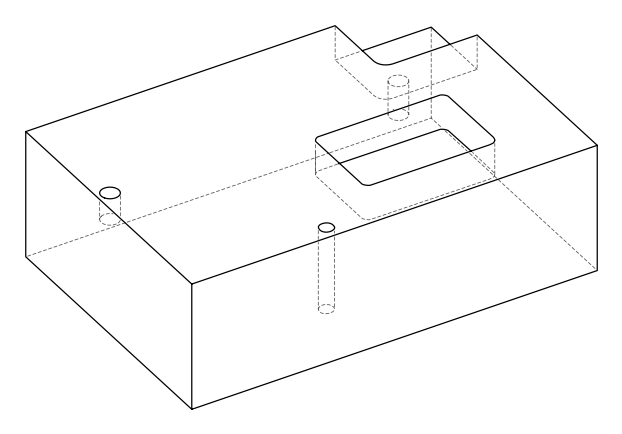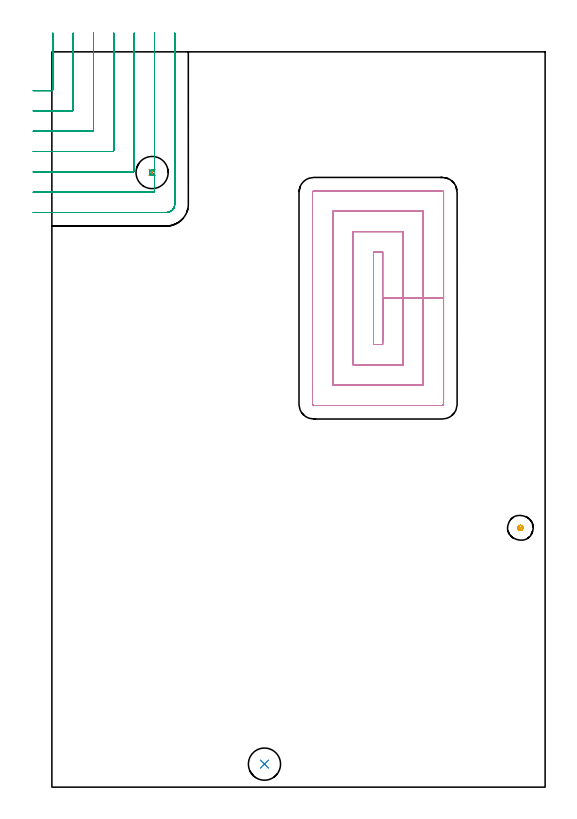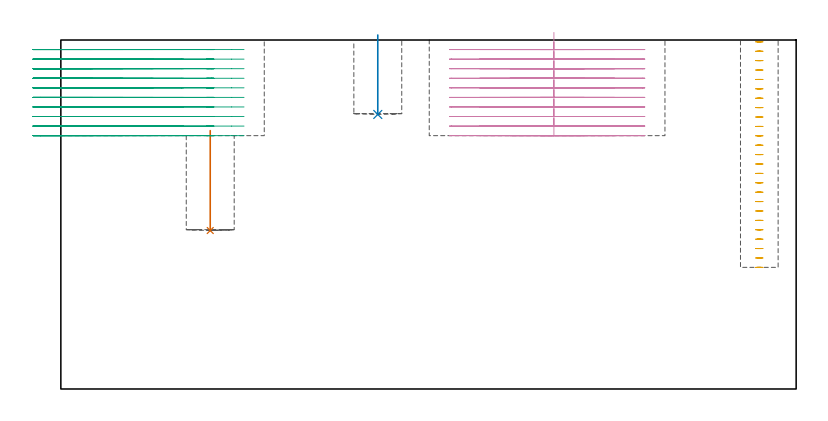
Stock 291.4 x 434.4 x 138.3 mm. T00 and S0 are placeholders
(PLAN: 5 operations, 2 tool changes, 43 min)
(1 INDEXABLE_INSERT_DRILL_BLIND_HOLE_FROM_SOLID | STEP1POCKET | NXT0302_009 | 0.17 min | 21306 mm3)
(2 INDEXABLE_INSERT_DRILL_BLIND_HOLE_FROM_SOLID_1 | STEP1POCKET_1 | NXT0302_009 | 0.13 min | 8286 mm3)
(3 MILL_CORNER_NOTCH_RECTANGULAR | CORNER_NOTCH_RECTANGULAR | NXT0201_012 | Follow Part, ap 4, ae 75% | 18.39 min | 302269 mm3)
(4 MILL_RECTANGULAR_POCKET | POCKET_RECTANGULAR_STRAIGHT | NXT0201_012 | Follow Part, ap 4, ae 75% | 22.94 min | 502736 mm3)
(5 MILL_BLIND_HOLE_FROM_SOLID_MATERIAL | STEP1POCKET_2 | NXT0201_011 | Spiral | 1.39 min | 15688 mm3)
(TOOL NXT0302_009 | Index. Insert Drill 19mm [880-D1900L25-05] | D19 PA176 FL95 Z2)
(TOOL NXT0201_012 | ENDMILL 16mm [2P460-1600-NA 1630] | D16 FL38 Z6)
(TOOL NXT0201_011 | ENDMILL 12mm [2P460-1200-NA 1630] | D12 FL38 Z6)
(OP 1 INDEXABLE_INSERT_DRILL_BLIND_HOLE_FROM_SOLID)
G17 G21 G94 G90
T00 M6
G54
G17 G0 G90 X59.2 Y363.1 S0 M3
G43 Z148.3 H1
G94 G81 G98 Z62.8 F250. R102.4
G80
M5
M2
(OP 2 INDEXABLE_INSERT_DRILL_BLIND_HOLE_FROM_SOLID_1)
G17 G21 G94 G90
T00 M6
G54
G17 G0 G90 X125.6 Y13.6 S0 M3
G43 Z148.3 H1
G94 G81 G98 Z108.8 F250. R140.3
G80
M5
M2
(OP 3 MILL_CORNER_NOTCH_RECTANGULAR)
G17 G21 G94 G90
T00 M6
G54
G17 G0 G90 X-11. Y411.5 S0 M3
G43 Z148.3 H1
Z134.51
G94 G1 X-8. F250.
X-0.194 F500.
G3 X0.6 Y412.294 R0.8
G1 Y442.4
Y445.4 F250.
G0 Z148.3
X-11. Y399.5
Z134.51
G1 X-8.
X11.806 F500.
G3 X12.6 Y400.294 R0.8
G1 Y442.4
Y445.4 F250.
G0 Z148.3
X-11. Y387.5
Z134.51
G1 X-8.
X23.805 F500.
G3 X24.6 Y388.295 R0.8
G1 Y442.4
Y445.4 F250.
G0 Z148.3
X-11. Y375.5
Z134.51
G1 X-8.
X35.805 F500.
G3 X36.6 Y376.295 R0.8
G1 Y442.4
Y445.4 F250.
G0 Z148.3
X-11. Y363.5
Z134.51
G1 X-8.
X47.805 F500.
G3 X48.6 Y364.295 R0.8
G1 Y442.4
Y445.4 F250.
G0 Z148.3
X-11. Y351.5
Z134.51
G1 X-8.
X59.804 F500.
G3 X60.6 Y352.296 R0.8
G1 Y362.585
X60.557 Y362.481
G2 X59.586 Y361.66 R1.491
X59.379 Y361.623 R1.585
X58.57 Y361.744 R1.585
X58.218 Y364.217 R1.499
X60.009 Y364.351 R1.478
X60.6 Y363.606 R1.497
G1 Y364.295
Y442.4
Y445.4 F250.
G0 Z148.3
X-11. Y339.5
Z134.51
G1 X-8.
X67.7 F500.
G3 X72.6 Y344.4 R4.9
G1 Y442.4
Y445.4 F250.
G0 Z148.3
X-11. Y411.5
Z130.72
G1 X-8.
X-0.194 F500.
G3 X0.6 Y412.294 R0.8
G1 Y442.4
Y445.4 F250.
G0 Z148.3
X-11. Y399.5
Z130.72
G1 X-8.
X11.806 F500.
G3 X12.6 Y400.294 R0.8
G1 Y442.4
Y445.4 F250.
G0 Z148.3
X-11. Y387.5
Z130.72
G1 X-8.
X23.805 F500.
G3 X24.6 Y388.295 R0.8
G1 Y442.4
Y445.4 F250.
G0 Z148.3
X-11. Y375.5
Z130.72
G1 X-8.
X35.805 F500.
G3 X36.6 Y376.295 R0.8
G1 Y442.4
Y445.4 F250.
G0 Z148.3
X-11. Y363.5
Z130.72
G1 X-8.
X47.805 F500.
G3 X48.6 Y364.295 R0.8
G1 Y442.4
Y445.4 F250.
G0 Z148.3
X-11. Y351.5
Z130.72
G1 X-8.
X59.804 F500.
G3 X60.6 Y352.296 R0.8
G1 Y362.585
X60.557 Y362.481
G2 X59.586 Y361.66 R1.491
X58.57 Y361.744 R1.585
X58.218 Y364.217 R1.499
X60.009 Y364.351 R1.478
X60.6 Y363.606 R1.497
G1 Y364.295
Y442.4
Y445.4 F250.
G0 Z148.3
X-11. Y339.5
Z130.72
G1 X-8.
X67.7 F500.
G3 X72.6 Y344.4 R4.9
G1 Y442.4
Y445.4 F250.
G0 Z148.3
X-11. Y411.5
Z126.93
G1 X-8.
X-0.194 F500.
G3 X0.6 Y412.294 R0.8
G1 Y442.4
Y445.4 F250.
G0 Z148.3
X-11. Y399.5
Z126.93
G1 X-8.
X11.806 F500.
G3 X12.6 Y400.294 R0.8
G1 Y442.4
Y445.4 F250.
G0 Z148.3
X-11. Y387.5
Z126.93
G1 X-8.
X23.805 F500.
G3 X24.6 Y388.295 R0.8
G1 Y442.4
Y445.4 F250.
G0 Z148.3
X-11. Y375.5
Z126.93
G1 X-8.
X35.805 F500.
G3 X36.6 Y376.295 R0.8
G1 Y442.4
Y445.4 F250.
G0 Z148.3
X-11. Y363.5
Z126.93
G1 X-8.
X47.805 F500.
G3 X48.6 Y364.295 R0.8
G1 Y442.4
Y445.4 F250.
G0 Z148.3
X-11. Y351.5
Z126.93
G1 X-8.
X59.804 F500.
G3 X60.6 Y352.296 R0.8
G1 Y362.585
X60.557 Y362.481
G2 X59.586 Y361.66 R1.491
X58.57 Y361.744 R1.585
X58.218 Y364.217 R1.499
X60.009 Y364.351 R1.478
X60.6 Y363.606 R1.497
G1 Y364.295
Y442.4
Y445.4 F250.
G0 Z148.3
X-11. Y339.5
Z126.93
G1 X-8.
X67.7 F500.
G3 X72.6 Y344.4 R4.9
G1 Y442.4
Y445.4 F250.
G0 Z148.3
X-11. Y411.5
Z123.14
G1 X-8.
X-0.194 F500.
G3 X0.6 Y412.294 R0.8
G1 Y442.4
Y445.4 F250.
G0 Z148.3
X-11. Y399.5
Z123.14
G1 X-8.
X11.806 F500.
G3 X12.6 Y400.294 R0.8
G1 Y442.4
Y445.4 F250.
G0 Z148.3
X-11. Y387.5
Z123.14
G1 X-8.
X23.805 F500.
G3 X24.6 Y388.295 R0.8
G1 Y442.4
Y445.4 F250.
G0 Z148.3
X-11. Y375.5
Z123.14
G1 X-8.
X35.805 F500.
G3 X36.6 Y376.295 R0.8
G1 Y442.4
Y445.4 F250.
G0 Z148.3
X-11. Y363.5
Z123.14
G1 X-8.
X47.805 F500.
G3 X48.6 Y364.295 R0.8
G1 Y442.4
Y445.4 F250.
G0 Z148.3
X-11. Y351.5
Z123.14
G1 X-8.
X59.804 F500.
G3 X60.6 Y352.296 R0.8
G1 Y362.585
X60.557 Y362.481
G2 X59.586 Y361.66 R1.493
X58.57 Y361.744 R1.585
X58.218 Y364.217 R1.499
X59.586 Y364.54 R1.478
X60.012 Y364.348 R1.477
X60.6 Y363.606 R1.497
G1 Y364.295
Y442.4
Y445.4 F250.
G0 Z148.3
X-11. Y339.5
Z123.14
G1 X-8.
X67.7 F500.
G3 X72.6 Y344.4 R4.9
G1 Y442.4
Y445.4 F250.
G0 Z148.3
X-11. Y411.5
Z119.35
G1 X-8.
X-0.194 F500.
G3 X0.6 Y412.294 R0.8
G1 Y442.4
Y445.4 F250.
G0 Z148.3
X-11. Y399.5
Z119.35
G1 X-8.
X11.806 F500.
G3 X12.6 Y400.294 R0.8
G1 Y442.4
Y445.4 F250.
G0 Z148.3
X-11. Y387.5
Z119.35
G1 X-8.
X23.805 F500.
G3 X24.6 Y388.295 R0.8
G1 Y442.4
Y445.4 F250.
G0 Z148.3
X-11. Y375.5
Z119.35
G1 X-8.
X35.805 F500.
G3 X36.6 Y376.295 R0.8
G1 Y442.4
Y445.4 F250.
G0 Z148.3
X-11. Y363.5
Z119.35
G1 X-8.
X47.805 F500.
G3 X48.6 Y364.295 R0.8
G1 Y442.4
Y445.4 F250.
G0 Z148.3
X-11. Y351.5
Z119.35
G1 X-8.
X59.804 F500.
G3 X60.6 Y352.296 R0.8
G1 Y362.585
X60.557 Y362.481
G2 X59.586 Y361.66 R1.493
X58.57 Y361.744 R1.585
X58.218 Y364.217 R1.499
X59.586 Y364.54 R1.478
X60.012 Y364.348 R1.477
X60.6 Y363.606 R1.497
G1 Y364.295
Y442.4
Y445.4 F250.
G0 Z148.3
X-11. Y339.5
Z119.35
G1 X-8.
X67.7 F500.
G3 X72.6 Y344.4 R4.9
G1 Y442.4
Y445.4 F250.
G0 Z148.3
X-11. Y411.5
Z115.56
G1 X-8.
X-0.194 F500.
G3 X0.6 Y412.294 R0.8
G1 Y442.4
Y445.4 F250.
G0 Z148.3
X-11. Y399.5
Z115.56
G1 X-8.
X11.806 F500.
G3 X12.6 Y400.294 R0.8
G1 Y442.4
Y445.4 F250.
G0 Z148.3
X-11. Y387.5
Z115.56
G1 X-8.
X23.805 F500.
G3 X24.6 Y388.295 R0.8
G1 Y442.4
Y445.4 F250.
G0 Z148.3
X-11. Y375.5
Z115.56
G1 X-8.
X35.805 F500.
G3 X36.6 Y376.295 R0.8
G1 Y442.4
Y445.4 F250.
G0 Z148.3
X-11. Y363.5
Z115.56
G1 X-8.
X47.805 F500.
G3 X48.6 Y364.295 R0.8
G1 Y442.4
Y445.4 F250.
G0 Z148.3
X-11. Y351.5
Z115.56
G1 X-8.
X59.804 F500.
G3 X60.6 Y352.296 R0.8
G1 Y362.585
X60.557 Y362.481
G2 X59.586 Y361.66 R1.491
X58.57 Y361.744 R1.585
X58.218 Y364.217 R1.499
X60.009 Y364.351 R1.478
X60.6 Y363.606 R1.497
G1 Y364.295
Y442.4
Y445.4 F250.
G0 Z148.3
X-11. Y339.5
Z115.56
G1 X-8.
X67.7 F500.
G3 X72.6 Y344.4 R4.9
G1 Y442.4
Y445.4 F250.
G0 Z148.3
X-11. Y411.5
Z111.77
G1 X-8.
X-0.194 F500.
G3 X0.6 Y412.294 R0.8
G1 Y442.4
Y445.4 F250.
G0 Z148.3
X-11. Y399.5
Z111.77
G1 X-8.
X11.806 F500.
G3 X12.6 Y400.294 R0.8
G1 Y442.4
Y445.4 F250.
G0 Z148.3
X-11. Y387.5
Z111.77
G1 X-8.
X23.805 F500.
G3 X24.6 Y388.295 R0.8
G1 Y442.4
Y445.4 F250.
G0 Z148.3
X-11. Y375.5
Z111.77
G1 X-8.
X35.805 F500.
G3 X36.6 Y376.295 R0.8
G1 Y442.4
Y445.4 F250.
G0 Z148.3
X-11. Y363.5
Z111.77
G1 X-8.
X47.805 F500.
G3 X48.6 Y364.295 R0.8
G1 Y442.4
Y445.4 F250.
G0 Z148.3
X-11. Y351.5
Z111.77
G1 X-8.
X59.804 F500.
G3 X60.6 Y352.296 R0.8
G1 Y362.585
X60.557 Y362.481
G2 X59.586 Y361.66 R1.491
X58.57 Y361.744 R1.585
X58.311 Y361.901 R1.499
X58.219 Y364.218 R1.499
X59.587 Y364.54 R1.478
X60.009 Y364.351 R1.478
X60.6 Y363.606 R1.497
G1 Y364.295
Y442.4
Y445.4 F250.
G0 Z148.3
X-11. Y339.5
Z111.77
G1 X-8.
X67.7 F500.
G3 X72.6 Y344.4 R4.9
G1 Y442.4
Y445.4 F250.
G0 Z148.3
X-11. Y411.5
Z107.98
G1 X-8.
X-0.194 F500.
G3 X0.6 Y412.294 R0.8
G1 Y442.4
Y445.4 F250.
G0 Z148.3
X-11. Y399.5
Z107.98
G1 X-8.
X11.806 F500.
G3 X12.6 Y400.294 R0.8
G1 Y442.4
Y445.4 F250.
G0 Z148.3
X-11. Y387.5
Z107.98
G1 X-8.
X23.805 F500.
G3 X24.6 Y388.295 R0.8
G1 Y442.4
Y445.4 F250.
G0 Z148.3
X-11. Y375.5
Z107.98
G1 X-8.
X35.805 F500.
G3 X36.6 Y376.295 R0.8
G1 Y442.4
Y445.4 F250.
G0 Z148.3
X-11. Y363.5
Z107.98
G1 X-8.
X47.805 F500.
G3 X48.6 Y364.295 R0.8
G1 Y442.4
Y445.4 F250.
G0 Z148.3
X-11. Y351.5
Z107.98
G1 X-8.
X59.804 F500.
G3 X60.6 Y352.296 R0.8
G1 Y362.585
X60.557 Y362.481
G2 X59.586 Y361.66 R1.491
X58.57 Y361.744 R1.585
X58.311 Y361.901 R1.499
X58.219 Y364.218 R1.499
X59.587 Y364.54 R1.478
X60.009 Y364.351 R1.478
X60.6 Y363.606 R1.497
G1 Y364.295
Y442.4
Y445.4 F250.
G0 Z148.3
X-11. Y339.5
Z107.98
G1 X-8.
X67.7 F500.
G3 X72.6 Y344.4 R4.9
G1 Y442.4
Y445.4 F250.
G0 Z148.3
X-11. Y411.5
Z104.19
G1 X-8.
X-0.194 F500.
G3 X0.6 Y412.294 R0.8
G1 Y442.4
Y445.4 F250.
G0 Z148.3
X-11. Y399.5
Z104.19
G1 X-8.
X11.806 F500.
G3 X12.6 Y400.294 R0.8
G1 Y442.4
Y445.4 F250.
G0 Z148.3
X-11. Y387.5
Z104.19
G1 X-8.
X23.805 F500.
G3 X24.6 Y388.295 R0.8
G1 Y442.4
Y445.4 F250.
G0 Z148.3
X-11. Y375.5
Z104.19
G1 X-8.
X35.805 F500.
G3 X36.6 Y376.295 R0.8
G1 Y442.4
Y445.4 F250.
G0 Z148.3
X-11. Y363.5
Z104.19
G1 X-8.
X47.805 F500.
G3 X48.6 Y364.295 R0.8
G1 Y442.4
Y445.4 F250.
G0 Z148.3
X-11. Y351.5
Z104.19
G1 X-8.
X59.804 F500.
G3 X60.6 Y352.296 R0.8
G1 Y362.585
X60.557 Y362.481
G2 X59.586 Y361.66 R1.491
X58.57 Y361.744 R1.585
X58.218 Y364.217 R1.499
X60.009 Y364.351 R1.478
X60.6 Y363.606 R1.497
G1 Y364.295
Y442.4
Y445.4 F250.
G0 Z148.3
X-11. Y339.5
Z104.19
G1 X-8.
X67.7 F500.
G3 X72.6 Y344.4 R4.9
G1 Y442.4
Y445.4 F250.
G0 Z148.3
X-11. Y411.5
Z100.4
G1 X-8.
X-0.194 F500.
G3 X0.6 Y412.294 R0.8
G1 Y442.4
Y445.4 F250.
G0 Z148.3
X-11. Y399.5
Z100.4
G1 X-8.
X11.806 F500.
G3 X12.6 Y400.294 R0.8
G1 Y442.4
Y445.4 F250.
G0 Z148.3
X-11. Y387.5
Z100.4
G1 X-8.
X23.805 F500.
G3 X24.6 Y388.295 R0.8
G1 Y442.4
Y445.4 F250.
G0 Z148.3
X-11. Y375.5
Z100.4
G1 X-8.
X35.805 F500.
G3 X36.6 Y376.295 R0.8
G1 Y442.4
Y445.4 F250.
G0 Z148.3
X-11. Y363.5
Z100.4
G1 X-8.
X47.805 F500.
G3 X48.6 Y364.295 R0.8
G1 Y442.4
Y445.4 F250.
G0 Z148.3
X-11. Y351.5
Z100.4
G1 X-8.
X59.804 F500.
G3 X60.6 Y352.296 R0.8
G1 Y362.585
X60.557 Y362.481
G2 X59.586 Y361.66 R1.491
X58.57 Y361.744 R1.585
X58.218 Y364.217 R1.499
X60.009 Y364.351 R1.478
X60.6 Y363.606 R1.497
G1 Y364.295
Y442.4
Y445.4 F250.
G0 Z148.3
X-11. Y339.5
Z100.4
G1 X-8.
X67.7 F500.
G3 X72.6 Y344.4 R4.9
G1 Y442.4
Y445.4 F250.
G0 Z148.3
M5
M2
(OP 4 MILL_RECTANGULAR_POCKET)
G17 G21 G94 G90
T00 M6
G54
G17 G0 G90 X195.4 Y263.509 S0 M3
G43 Z148.3 H1
Z141.3
G94 G1 Y288.85 Z134.51 F250.
Y316.2 F500.
X190.
Y261.5
X195.4
Y288.85
X207.4
Y328.2
X178.
Y249.5
X207.4
Y288.85
X219.4
Y340.2
X166.
Y237.5
X219.4
Y288.85
X231.4
Y351.4
G3 X230.6 Y352.2 R0.8
G1 X154.8
G3 X154. Y351.4 R0.8
G1 Y226.3
G3 X154.8 Y225.5 R0.8
G1 X230.6
G3 X231.4 Y226.3 R0.8
G1 Y288.85
Y289.85
G0 X195.4 Y263.509 Z137.51
G1 Y288.85 Z130.72 F250.
Y316.2 F500.
X190.
Y261.5
X195.4
Y288.85
X207.4
Y328.2
X178.
Y249.5
X207.4
Y288.85
X219.4
Y340.2
X166.
Y237.5
X219.4
Y288.85
X231.4
Y351.4
G3 X230.6 Y352.2 R0.8
G1 X154.8
G3 X154. Y351.4 R0.8
G1 Y226.3
G3 X154.8 Y225.5 R0.8
G1 X230.6
G3 X231.4 Y226.3 R0.8
G1 Y288.85
Y289.85
G0 X195.4 Y263.509 Z133.72
G1 Y288.85 Z126.93 F250.
Y316.2 F500.
X190.
Y261.5
X195.4
Y288.85
X207.4
Y328.2
X178.
Y249.5
X207.4
Y288.85
X219.4
Y340.2
X166.
Y237.5
X219.4
Y288.85
X231.4
Y351.4
G3 X230.6 Y352.2 R0.8
G1 X154.8
G3 X154. Y351.4 R0.8
G1 Y226.3
G3 X154.8 Y225.5 R0.8
G1 X230.6
G3 X231.4 Y226.3 R0.8
G1 Y288.85
Y289.85
G0 X195.4 Y263.509 Z129.93
G1 Y288.85 Z123.14 F250.
Y316.2 F500.
X190.
Y261.5
X195.4
Y288.85
X207.4
Y328.2
X178.
Y249.5
X207.4
Y288.85
X219.4
Y340.2
X166.
Y237.5
X219.4
Y288.85
X231.4
Y351.4
G3 X230.6 Y352.2 R0.8
G1 X154.8
G3 X154. Y351.4 R0.8
G1 Y226.3
G3 X154.8 Y225.5 R0.8
G1 X230.6
G3 X231.4 Y226.3 R0.8
G1 Y288.85
Y289.85
G0 X195.4 Y263.509 Z126.14
G1 Y288.85 Z119.35 F250.
Y316.2 F500.
X190.
Y261.5
X195.4
Y288.85
X207.4
Y328.2
X178.
Y249.5
X207.4
Y288.85
X219.4
Y340.2
X166.
Y237.5
X219.4
Y288.85
X231.4
Y351.4
G3 X230.6 Y352.2 R0.8
G1 X154.8
G3 X154. Y351.4 R0.8
G1 Y226.3
G3 X154.8 Y225.5 R0.8
G1 X230.6
G3 X231.4 Y226.3 R0.8
G1 Y288.85
Y289.85
G0 X195.4 Y263.509 Z122.35
G1 Y288.85 Z115.56 F250.
Y316.2 F500.
X190.
Y261.5
X195.4
Y288.85
X207.4
Y328.2
X178.
Y249.5
X207.4
Y288.85
X219.4
Y340.2
X166.
Y237.5
X219.4
Y288.85
X231.4
Y351.4
G3 X230.6 Y352.2 R0.8
G1 X154.8
G3 X154. Y351.4 R0.8
G1 Y226.3
G3 X154.8 Y225.5 R0.8
G1 X230.6
G3 X231.4 Y226.3 R0.8
G1 Y288.85
Y289.85
G0 X195.4 Y263.509 Z118.56
G1 Y288.85 Z111.77 F250.
Y316.2 F500.
X190.
Y261.5
X195.4
Y288.85
X207.4
Y328.2
X178.
Y249.5
X207.4
Y288.85
X219.4
Y340.2
X166.
Y237.5
X219.4
Y288.85
X231.4
Y351.4
G3 X230.6 Y352.2 R0.8
G1 X154.8
G3 X154. Y351.4 R0.8
G1 Y226.3
G3 X154.8 Y225.5 R0.8
G1 X230.6
G3 X231.4 Y226.3 R0.8
G1 Y288.85
Y289.85
G0 X195.4 Y263.509 Z114.77
G1 Y288.85 Z107.98 F250.
Y316.2 F500.
X190.
Y261.5
X195.4
Y288.85
X207.4
Y328.2
X178.
Y249.5
X207.4
Y288.85
X219.4
Y340.2
X166.
Y237.5
X219.4
Y288.85
X231.4
Y351.4
G3 X230.6 Y352.2 R0.8
G1 X154.8
G3 X154. Y351.4 R0.8
G1 Y226.3
G3 X154.8 Y225.5 R0.8
G1 X230.6
G3 X231.4 Y226.3 R0.8
G1 Y288.85
Y289.85
G0 X195.4 Y263.509 Z110.98
G1 Y288.85 Z104.19 F250.
Y316.2 F500.
X190.
Y261.5
X195.4
Y288.85
X207.4
Y328.2
X178.
Y249.5
X207.4
Y288.85
X219.4
Y340.2
X166.
Y237.5
X219.4
Y288.85
X231.4
Y351.4
G3 X230.6 Y352.2 R0.8
G1 X154.8
G3 X154. Y351.4 R0.8
G1 Y226.3
G3 X154.8 Y225.5 R0.8
G1 X230.6
G3 X231.4 Y226.3 R0.8
G1 Y288.85
Y289.85
G0 X195.4 Y263.509 Z107.19
G1 Y288.85 Z100.4 F250.
Y316.2 F500.
X190.
Y261.5
X195.4
Y288.85
X207.4
Y328.2
X178.
Y249.5
X207.4
Y288.85
X219.4
Y340.2
X166.
Y237.5
X219.4
Y288.85
X231.4
Y351.4
G3 X230.6 Y352.2 R0.8
G1 X154.8
G3 X154. Y351.4 R0.8
G1 Y226.3
G3 X154.8 Y225.5 R0.8
G1 X230.6
G3 X231.4 Y226.3 R0.8
G1 Y288.85
Y289.85
G0 Z148.3
M5
M2
(OP 5 MILL_BLIND_HOLE_FROM_SOLID_MATERIAL)
G17 G21 G94 G90
T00 M6
G54
G17 G0 G90 X276.8 Y153.2 S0 M3
G43 Z148.3 H1
Z137.576
G94 G3 X277.525 Y153.925 R0.725 F250.
X276.8 Y154.65 R0.725
X275.35 Y153.2 R1.45
X276.8 Y154.65 R-1.45
X276.075 Y153.925 R0.725
X276.8 Y153.2 R0.725
G0 Z133.852
G3 X277.525 Y153.925 R0.725
X276.8 Y154.65 R0.725
X275.35 Y153.2 R1.45
X276.8 Y154.65 R-1.45
X276.075 Y153.925 R0.725
X276.8 Y153.2 R0.725
G0 Z130.128
G3 X277.525 Y153.925 R0.725
X276.8 Y154.65 R0.725
X275.35 Y153.2 R1.45
X276.8 Y154.65 R-1.45
X276.075 Y153.925 R0.725
X276.8 Y153.2 R0.725
G0 Z126.404
G3 X277.525 Y153.925 R0.725
X276.8 Y154.65 R0.725
X275.35 Y153.2 R1.45
X276.8 Y154.65 R-1.45
X276.075 Y153.925 R0.725
X276.8 Y153.2 R0.725
G0 Z122.68
G3 X277.525 Y153.925 R0.725
X276.8 Y154.65 R0.725
X275.35 Y153.2 R1.45
X276.8 Y154.65 R-1.45
X276.075 Y153.925 R0.725
X276.8 Y153.2 R0.725
G0 Z118.956
G3 X277.525 Y153.925 R0.725
X276.8 Y154.65 R0.725
X275.35 Y153.2 R1.45
X276.8 Y154.65 R-1.45
X276.075 Y153.925 R0.725
X276.8 Y153.2 R0.725
G0 Z115.232
G3 X277.525 Y153.925 R0.725
X276.8 Y154.65 R0.725
X275.35 Y153.2 R1.45
X276.8 Y154.65 R-1.45
X276.075 Y153.925 R0.725
X276.8 Y153.2 R0.725
G0 Z111.508
G3 X277.525 Y153.925 R0.725
X276.8 Y154.65 R0.725
X275.35 Y153.2 R1.45
X276.8 Y154.65 R-1.45
X276.075 Y153.925 R0.725
X276.8 Y153.2 R0.725
G0 Z107.784
G3 X277.525 Y153.925 R0.725
X276.8 Y154.65 R0.725
X275.35 Y153.2 R1.45
X276.8 Y154.65 R-1.45
X276.075 Y153.925 R0.725
X276.8 Y153.2 R0.725
G0 Z104.06
G3 X277.525 Y153.925 R0.725
X276.8 Y154.65 R0.725
X275.35 Y153.2 R1.45
X276.8 Y154.65 R-1.45
X276.075 Y153.925 R0.725
X276.8 Y153.2 R0.725
G0 Z100.336
G3 X277.525 Y153.925 R0.725
X276.8 Y154.65 R0.725
X275.35 Y153.2 R1.45
X276.8 Y154.65 R-1.45
X276.075 Y153.925 R0.725
X276.8 Y153.2 R0.725
G0 Z96.612
G3 X277.525 Y153.925 R0.725
X276.8 Y154.65 R0.725
X275.35 Y153.2 R1.45
X276.8 Y154.65 R-1.45
X276.075 Y153.925 R0.725
X276.8 Y153.2 R0.725
G0 Z92.888
G3 X277.525 Y153.925 R0.725
X276.8 Y154.65 R0.725
X275.35 Y153.2 R1.45
X276.8 Y154.65 R-1.45
X276.075 Y153.925 R0.725
X276.8 Y153.2 R0.725
G0 Z89.164
G3 X277.525 Y153.925 R0.725
X276.8 Y154.65 R0.725
X275.35 Y153.2 R1.45
X276.8 Y154.65 R-1.45
X276.075 Y153.925 R0.725
X276.8 Y153.2 R0.725
G0 Z85.44
G3 X277.525 Y153.925 R0.725
X276.8 Y154.65 R0.725
X275.35 Y153.2 R1.45
X276.8 Y154.65 R-1.45
X276.075 Y153.925 R0.725
X276.8 Y153.2 R0.725
G0 Z81.716
G3 X277.525 Y153.925 R0.725
X276.8 Y154.65 R0.725
X275.35 Y153.2 R1.45
X276.8 Y154.65 R-1.45
X276.075 Y153.925 R0.725
X276.8 Y153.2 R0.725
G0 Z77.992
G3 X277.525 Y153.925 R0.725
X276.8 Y154.65 R0.725
X275.35 Y153.2 R1.45
X276.8 Y154.65 R-1.45
X276.075 Y153.925 R0.725
X276.8 Y153.2 R0.725
G0 Z74.268
G3 X277.525 Y153.925 R0.725
X276.8 Y154.65 R0.725
X275.35 Y153.2 R1.45
X276.8 Y154.65 R-1.45
X276.075 Y153.925 R0.725
X276.8 Y153.2 R0.725
G0 Z70.544
G3 X277.525 Y153.925 R0.725
X276.8 Y154.65 R0.725
X275.35 Y153.2 R1.45
X276.8 Y154.65 R-1.45
X276.075 Y153.925 R0.725
X276.8 Y153.2 R0.725
G0 Z66.82
G3 X277.525 Y153.925 R0.725
X276.8 Y154.65 R0.725
X275.35 Y153.2 R1.45
X276.8 Y154.65 R-1.45
X276.075 Y153.925 R0.725
X276.8 Y153.2 R0.725
G0 Z63.096
G3 X277.525 Y153.925 R0.725
X276.8 Y154.65 R0.725
X275.35 Y153.2 R1.45
X276.8 Y154.65 R-1.45
X276.075 Y153.925 R0.725
X276.8 Y153.2 R0.725
G0 Z59.372
G3 X277.525 Y153.925 R0.725
X276.8 Y154.65 R0.725
X275.35 Y153.2 R1.45
X276.8 Y154.65 R-1.45
X276.075 Y153.925 R0.725
X276.8 Y153.2 R0.725
G0 Z55.648
G3 X277.525 Y153.925 R0.725
X276.8 Y154.65 R0.725
X275.35 Y153.2 R1.45
X276.8 Y154.65 R-1.45
X276.075 Y153.925 R0.725
X276.8 Y153.2 R0.725
G0 Z51.924
G3 X277.525 Y153.925 R0.725
X276.8 Y154.65 R0.725
X275.35 Y153.2 R1.45
X276.8 Y154.65 R-1.45
X276.075 Y153.925 R0.725
X276.8 Y153.2 R0.725
G0 Z48.2
G3 X277.525 Y153.925 R0.725
X276.8 Y154.65 R0.725
X275.35 Y153.2 R1.45
X276.8 Y154.65 R-1.45
X276.075 Y153.925 R0.725
X276.8 Y153.2 R0.725
G0 Z148.3
M5
M2
